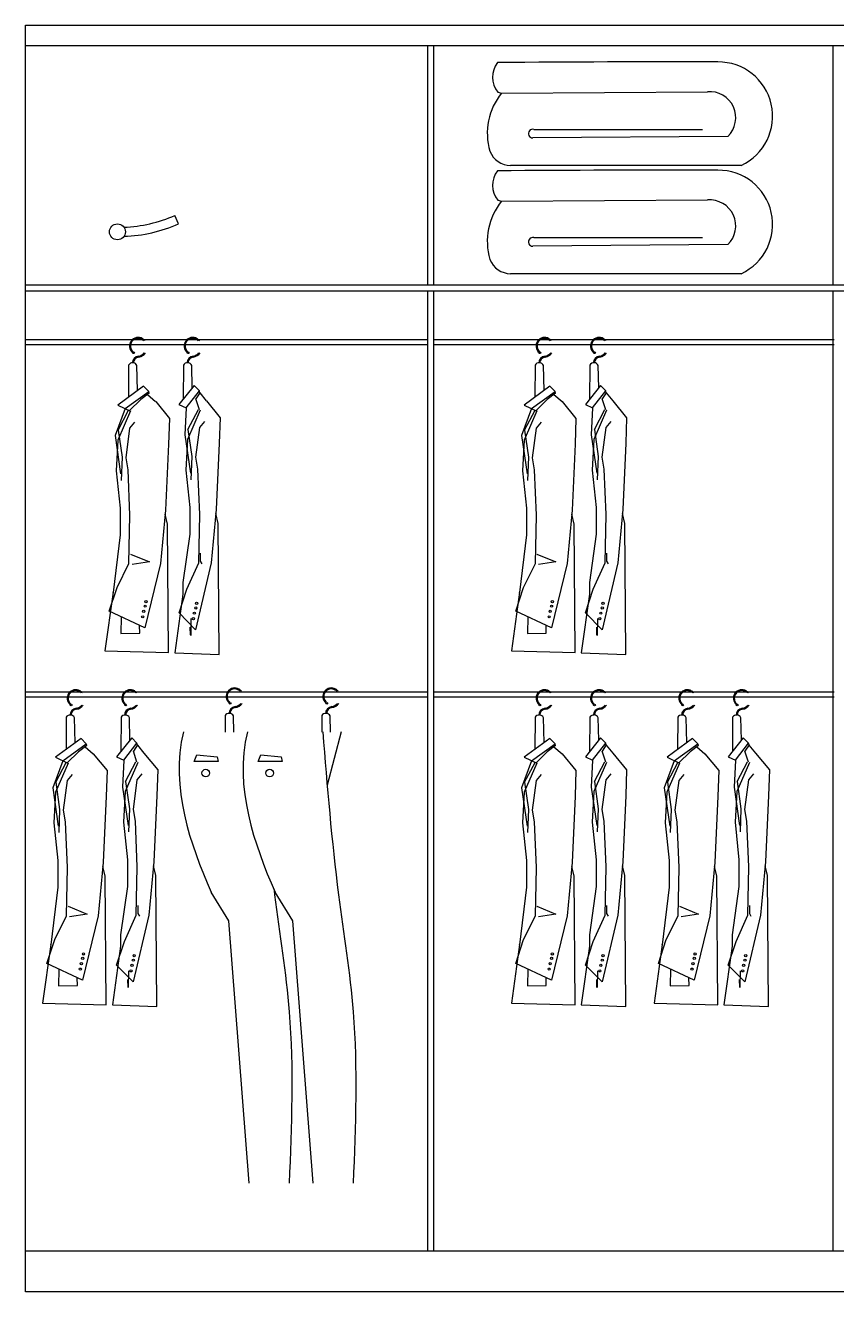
# Model space of a CAD drawing. Header units: millimetres. Extents: x 0 to 4012, y 0 to 2500.
# Drawn here: x 0 to 1601, y 0 to 2500 of the extents above; entities that cross this region are included whole.
import ezdxf

# ---------------------------------------------------------------- set-up
doc = ezdxf.new("R2010")
doc.units = ezdxf.units.MM
doc.layers.add('家私', color=2, linetype='Continuous')

msp = doc.modelspace()

# ---------------------------------------------------------------- linework, layer by layer
at = {"color": 7}
for p, q in [((0, 2500), (3200, 2500)), ((0, 0), (0, 2500)), ((0, 2460), (3200, 2460)), ((794, 1987.9), (794, 2460)), ((806, 1987.9), (806, 2460)), ((1594, 1987.9), (1594, 2460)), ((0, 1987.9), (3200, 1987.9)), ((0, 1975.9), (3200, 1975.9)), ((794, 80), (794, 1975.9)), ((806, 80), (806, 1975.9)), ((1594, 80), (1594, 1975.9)), ((0, 1879.6), (794, 1879.6)), ((806, 1879.6), (1596, 1879.6)), ((0, 1869.6), (794, 1869.6)), ((806, 1869.6), (1596, 1869.6)), ((203.8, 1829.3), (203.4, 1765.7)), ((221.5, 1779.1), (220.3, 1828.5)), ((311.9, 1829.3), (311.6, 1762.2)), ((329.5, 1784.5), (328.4, 1828.5)), ((1005.9, 1829.3), (1005.5, 1765.7)), ((1023.6, 1779.1), (1022.4, 1828.5)), ((1114, 1829.3), (1113.6, 1762.2)), ((1131.5, 1784.5), (1130.5, 1828.5)), ((233.1, 1787.6), (182.6, 1750.2)), ((196.9, 1743.5), (243.5, 1777.2)), ((233.1, 1787.6), (243.5, 1777.2)), ((244.4, 1773.5), (243.5, 1777.2)), ((333, 1788.9), (303, 1751.6)), ((317.3, 1744.9), (343.5, 1778.5)), ((333, 1788.9), (343.5, 1778.5)), ((344.4, 1774.8), (343.5, 1778.5)), ((1035.1, 1787.6), (984.6, 1750.2)), ((998.9, 1743.5), (1045.5, 1777.2)), ((1035.1, 1787.6), (1045.5, 1777.2)), ((1046.4, 1773.5), (1045.5, 1777.2)), ((1135.1, 1788.9), (1105.1, 1751.6)), ((1119.4, 1744.9), (1145.5, 1778.5)), ((1135.1, 1788.9), (1145.5, 1778.5)), ((1146.4, 1774.8), (1145.5, 1778.5)), ((182.6, 1750.2), (207.3, 1738.6)), ((205.8, 1739.3), (228, 1761.2)), ((244.4, 1773.5), (228, 1761.2)), ((241.1, 1771.1), (257.1, 1757.3)), ((257.2, 1757.3), (284.6, 1724.1)), ((303, 1751.6), (317.3, 1744.9)), ((344.4, 1774.8), (336.4, 1762.5)), ((343.4, 1740.6), (336.4, 1762.5)), ((344.2, 1774.6), (357, 1758.6)), ((357.2, 1758.6), (384.6, 1725.4)), ((984.6, 1750.2), (1009.3, 1738.6)), ((1007.9, 1739.3), (1030, 1761.2)), ((1046.4, 1773.5), (1030, 1761.2)), ((1043.2, 1771.1), (1059.1, 1757.3)), ((1059.3, 1757.3), (1086.6, 1724.1)), ((1105.1, 1751.6), (1119.4, 1744.9)), ((1146.4, 1774.8), (1138.5, 1762.5)), ((1145.5, 1740.6), (1138.5, 1762.5)), ((1146.3, 1774.6), (1159.1, 1758.6)), ((1159.3, 1758.6), (1186.6, 1725.4)), ((196.9, 1743.5), (177.1, 1690.2)), ((207.3, 1738.7), (182.4, 1681.2)), ((183.2, 1701.1), (203.8, 1740.2)), ((317.3, 1744.9), (314.8, 1691.5)), ((344.9, 1740.1), (320.1, 1682.6)), ((320.9, 1702.4), (341.4, 1741.6)), ((384.6, 1725.4), (382.6, 1674.8)), ((998.9, 1743.5), (979.2, 1690.2)), ((1009.4, 1738.7), (984.5, 1681.2)), ((985.3, 1701.1), (1005.8, 1740.2)), ((1119.4, 1744.9), (1116.8, 1691.5)), ((1147, 1740.1), (1122.1, 1682.6)), ((1122.9, 1702.4), (1143.5, 1741.6)), ((1186.6, 1725.4), (1184.7, 1674.8)), ((183.2, 1701.1), (190.8, 1647.3)), ((198.7, 1646.1), (206.5, 1704.6)), ((206.5, 1704.6), (216.2, 1716.3)), ((284.6, 1724.1), (282.6, 1673.4)), ((320.9, 1702.4), (328.5, 1648.6)), ((336.3, 1647.5), (344.1, 1706)), ((344.1, 1706), (353.9, 1717.6)), ((985.3, 1701.1), (992.9, 1647.3)), ((1000.7, 1646.1), (1008.5, 1704.6)), ((1008.5, 1704.6), (1018.3, 1716.3)), ((1086.6, 1724.1), (1084.7, 1673.4)), ((1122.9, 1702.4), (1130.5, 1648.6)), ((1138.4, 1647.5), (1146.2, 1706)), ((1146.2, 1706), (1155.9, 1717.6)), ((177.1, 1690.2), (188.1, 1614.4)), ((182.4, 1681.2), (179.2, 1620.8)), ((314.8, 1691.5), (325.7, 1615.8)), ((320.1, 1682.6), (316.8, 1622.1)), ((979.2, 1690.2), (990.1, 1614.4)), ((984.5, 1681.2), (981.2, 1620.8)), ((1116.8, 1691.5), (1127.8, 1615.8)), ((1122.1, 1682.6), (1118.8, 1622.1)), ((282.6, 1673.4), (276.8, 1542.8)), ((382.6, 1674.8), (376.8, 1544.1)), ((1084.7, 1673.4), (1078.8, 1542.8)), ((1184.7, 1674.8), (1178.8, 1544.1)), ((190.8, 1647.3), (189, 1601.6)), ((202.6, 1622.7), (198.7, 1646.1)), ((328.5, 1648.6), (326.6, 1603)), ((340.2, 1624.1), (336.3, 1647.5)), ((992.9, 1647.3), (991.1, 1601.6)), ((1004.6, 1622.7), (1000.7, 1646.1)), ((1130.5, 1648.6), (1128.7, 1603)), ((1142.3, 1624.1), (1138.4, 1647.5)), ((179.2, 1620.8), (187, 1546.7)), ((206.5, 1533), (202.6, 1622.7)), ((316.8, 1622.1), (324.6, 1548)), ((344.1, 1534.4), (340.2, 1624.1)), ((981.2, 1620.8), (989, 1546.7)), ((1008.5, 1533), (1004.6, 1622.7)), ((1118.8, 1622.1), (1126.7, 1548)), ((1146.2, 1534.4), (1142.3, 1624.1)), ((187, 1546.7), (187, 1494.1)), ((204.5, 1437.5), (206.5, 1533)), ((276.8, 1542.8), (267, 1437.5)), ((280.7, 1515.5), (276, 1534.8)), ((324.6, 1548), (324.6, 1495.4)), ((342.2, 1438.8), (344.1, 1534.4)), ((376.8, 1544.1), (367, 1438.8)), ((380.7, 1516.8), (376, 1536.1)), ((989, 1546.7), (989, 1494.1)), ((1006.6, 1437.5), (1008.5, 1533)), ((1078.8, 1542.8), (1069.1, 1437.5)), ((1082.7, 1515.5), (1078.1, 1534.8)), ((1126.7, 1548), (1126.7, 1495.4)), ((1144.2, 1438.8), (1146.2, 1534.4)), ((1178.8, 1544.1), (1169.1, 1438.8)), ((1182.7, 1516.8), (1178.1, 1536.1)), ((282.6, 1261.8), (280.7, 1515.5)), ((382.6, 1258.2), (380.7, 1516.8)), ((1084.7, 1261.8), (1082.7, 1515.5)), ((1184.7, 1258.2), (1182.7, 1516.8)), ((187, 1494.1), (173.3, 1380)), ((324.6, 1495.4), (310.9, 1399.9)), ((989, 1494.1), (975.4, 1380)), ((1126.7, 1495.4), (1113, 1399.9)), ((207.4, 1456.3), (245, 1440.7)), ((345, 1457.7), (345, 1442)), ((1009.4, 1456.3), (1047, 1440.7)), ((1147.1, 1457.7), (1147, 1442)), ((181.1, 1390.4), (204.5, 1437.5)), ((245, 1440.7), (210.5, 1435.7)), ((267, 1437.5), (236, 1310.3)), ((318.8, 1386.9), (342.2, 1438.8)), ((367, 1438.8), (336, 1306.8)), ((345, 1442), (348.1, 1437)), ((983.2, 1390.4), (1006.6, 1437.5)), ((1047, 1440.7), (1012.6, 1435.7)), ((1069.1, 1437.5), (1038, 1310.3)), ((1120.8, 1386.9), (1144.2, 1438.8)), ((1169.1, 1438.8), (1138, 1306.8)), ((1147, 1442), (1150.2, 1437)), ((173.3, 1380.7), (157.2, 1265)), ((165.7, 1343.5), (181.1, 1390.4)), ((173.3, 1380), (173.3, 1380.7)), ((310.9, 1377.1), (294.9, 1261.5)), ((303.3, 1339.9), (318.8, 1386.9)), ((310.9, 1399.9), (310.9, 1377.1)), ((975.4, 1380.7), (959.3, 1265)), ((967.8, 1343.5), (983.2, 1390.4)), ((975.4, 1380), (975.4, 1380.7)), ((1113, 1377.1), (1096.9, 1261.5)), ((1105.4, 1339.9), (1120.8, 1386.9)), ((1113, 1399.9), (1113, 1377.1)), ((236, 1310.3), (165.7, 1343.5)), ((189.3, 1332.4), (188.7, 1299.3)), ((336, 1306.8), (303.3, 1339.9)), ((326.9, 1328.8), (326.4, 1295.7)), ((1038, 1310.3), (967.8, 1343.5)), ((991.3, 1332.4), (990.8, 1299.3)), ((1138, 1306.8), (1105.4, 1339.9)), ((1129, 1328.8), (1128.4, 1295.7)), ((226, 1299.9), (225.5, 1315.3)), ((326, 1296.4), (325.5, 1311.7)), ((1028, 1299.9), (1027.6, 1315.3)), ((1128, 1296.4), (1127.6, 1311.7)), ((188.7, 1299.3), (226, 1299.9)), ((326.4, 1295.7), (326, 1296.4)), ((990.8, 1299.3), (1028, 1299.9)), ((1128.4, 1295.7), (1128, 1296.4)), ((157.2, 1265), (282.6, 1261.8)), ((294.9, 1261.5), (382.6, 1258.2)), ((959.3, 1265), (1084.7, 1261.8)), ((1096.9, 1261.5), (1184.7, 1258.2)), ((0, 1184.2), (794, 1184.2)), ((806, 1184.2), (1596, 1184.2)), ((0, 1174.2), (794, 1174.2)), ((806, 1174.2), (1596, 1174.2)), ((80.7, 1133.9), (80.3, 1070.3)), ((98.4, 1083.7), (97.2, 1133.2)), ((188.8, 1133.9), (188.4, 1066.8)), ((206.4, 1089.1), (205.3, 1133.2)), ((394.3, 1137.2), (394.1, 1104.4)), ((411.6, 1104.4), (410.8, 1136.5)), ((585.1, 1137.2), (584.9, 1104.4)), ((602.3, 1104.4), (601.6, 1136.5)), ((1005.9, 1133.9), (1005.5, 1070.3)), ((1023.6, 1083.7), (1022.4, 1133.2)), ((1114, 1133.9), (1113.6, 1066.8)), ((1131.5, 1089.1), (1130.5, 1133.2)), ((1287.5, 1133.9), (1287.2, 1070.3)), ((1305.2, 1083.7), (1304, 1133.2)), ((1395.7, 1133.9), (1395.3, 1066.8)), ((1413.2, 1089.1), (1412.2, 1133.2)), ((623.4, 1105.3), (595.6, 999.8)), ((109.9, 1092.2), (59.4, 1054.9)), ((73.7, 1048.1), (120.3, 1081.8)), ((121.2, 1078.1), (104.8, 1065.8)), ((109.9, 1092.2), (120.3, 1081.8)), ((118, 1075.7), (133.9, 1061.9)), ((121.2, 1078.1), (120.3, 1081.8)), ((209.9, 1093.6), (179.9, 1056.2)), ((194.2, 1049.5), (220.3, 1083.1)), ((209.9, 1093.6), (220.3, 1083.1)), ((221.2, 1079.5), (213.3, 1067.1)), ((221.2, 1079.5), (220.3, 1083.1)), ((221.1, 1079.2), (233.9, 1063.2)), ((1035.1, 1092.2), (984.6, 1054.9)), ((998.9, 1048.1), (1045.5, 1081.8)), ((1046.4, 1078.1), (1030, 1065.8)), ((1035.1, 1092.2), (1045.5, 1081.8)), ((1043.2, 1075.7), (1059.1, 1061.9)), ((1046.4, 1078.1), (1045.5, 1081.8)), ((1135.1, 1093.6), (1105.1, 1056.2)), ((1119.4, 1049.5), (1145.5, 1083.1)), ((1135.1, 1093.6), (1145.5, 1083.1)), ((1146.4, 1079.5), (1138.5, 1067.1)), ((1146.4, 1079.5), (1145.5, 1083.1)), ((1146.3, 1079.2), (1159.1, 1063.2)), ((1316.8, 1092.2), (1266.3, 1054.9)), ((1280.6, 1048.1), (1327.2, 1081.8)), ((1328.1, 1078.1), (1311.7, 1065.8)), ((1316.8, 1092.2), (1327.2, 1081.8)), ((1324.9, 1075.7), (1340.8, 1061.9)), ((1328.1, 1078.1), (1327.2, 1081.8)), ((1416.8, 1093.6), (1386.8, 1056.2)), ((1401.1, 1049.5), (1427.2, 1083.1)), ((1416.8, 1093.6), (1427.2, 1083.1)), ((1428.1, 1079.5), (1420.1, 1067.1)), ((1428.1, 1079.5), (1427.2, 1083.1)), ((1428, 1079.2), (1440.8, 1063.2)), ((59.4, 1054.9), (84.1, 1043.2)), ((82.7, 1043.9), (104.8, 1065.8)), ((134.1, 1061.9), (161.4, 1028.7)), ((179.9, 1056.2), (194.2, 1049.5)), ((220.3, 1045.2), (213.3, 1067.1)), ((234.1, 1063.2), (261.4, 1030.1)), ((333.2, 1046.5), (338.4, 1059.6)), ((338.4, 1059.6), (378.8, 1055.7)), ((378.8, 1055.7), (380.3, 1046.5)), ((459.4, 1046.5), (464.7, 1059.6)), ((464.7, 1059.6), (505, 1055.7)), ((505, 1055.7), (506.6, 1046.5)), ((984.6, 1054.9), (1009.3, 1043.2)), ((1007.9, 1043.9), (1030, 1065.8)), ((1059.3, 1061.9), (1086.6, 1028.7)), ((1105.1, 1056.2), (1119.4, 1049.5)), ((1145.5, 1045.2), (1138.5, 1067.1)), ((1159.3, 1063.2), (1186.6, 1030.1)), ((1266.3, 1054.9), (1291, 1043.2)), ((1289.5, 1043.9), (1311.7, 1065.8)), ((1340.9, 1061.9), (1368.3, 1028.7)), ((1386.8, 1056.2), (1401.1, 1049.5)), ((1427.2, 1045.2), (1420.1, 1067.1)), ((1440.9, 1063.2), (1468.3, 1030.1)), ((73.7, 1048.1), (54, 994.8)), ((84.2, 1043.3), (59.3, 985.8)), ((60.1, 1005.7), (80.7, 1044.9)), ((161.4, 1028.7), (159.5, 978)), ((194.2, 1049.5), (191.6, 996.2)), ((221.8, 1044.7), (196.9, 987.2)), ((197.7, 1007.1), (218.3, 1046.2)), ((261.4, 1030.1), (259.5, 979.4)), ((380.3, 1046.5), (333.2, 1046.5)), ((506.6, 1046.5), (459.4, 1046.5)), ((998.9, 1048.1), (979.2, 994.8)), ((1009.4, 1043.3), (984.5, 985.8)), ((985.3, 1005.7), (1005.8, 1044.9)), ((1086.6, 1028.7), (1084.7, 978)), ((1119.4, 1049.5), (1116.8, 996.2)), ((1147, 1044.7), (1122.1, 987.2)), ((1122.9, 1007.1), (1143.5, 1046.2)), ((1186.6, 1030.1), (1184.7, 979.4)), ((1280.6, 1048.1), (1260.9, 994.8)), ((1291, 1043.3), (1266.2, 985.8)), ((1267, 1005.7), (1287.5, 1044.9)), ((1368.3, 1028.7), (1366.4, 978)), ((1401.1, 1049.5), (1398.5, 996.2)), ((1428.7, 1044.7), (1403.8, 987.2)), ((1404.6, 1007.1), (1425.2, 1046.2)), ((1468.3, 1030.1), (1466.3, 979.4)), ((60.1, 1005.7), (67.7, 951.9)), ((75.5, 950.7), (83.4, 1009.2)), ((83.4, 1009.2), (93.1, 1020.9)), ((197.7, 1007.1), (205.3, 953.2)), ((213.2, 952.1), (221, 1010.6)), ((221, 1010.6), (230.7, 1022.3)), ((985.3, 1005.7), (992.9, 951.9)), ((1000.7, 950.7), (1008.5, 1009.2)), ((1008.5, 1009.2), (1018.3, 1020.9)), ((1122.9, 1007.1), (1130.5, 953.2)), ((1138.4, 952.1), (1146.2, 1010.6)), ((1146.2, 1010.6), (1155.9, 1022.3)), ((1267, 1005.7), (1274.6, 951.9)), ((1282.4, 950.7), (1290.2, 1009.2)), ((1290.2, 1009.2), (1300, 1020.9)), ((1404.6, 1007.1), (1412.2, 953.2)), ((1420, 952.1), (1427.8, 1010.6)), ((1427.8, 1010.6), (1437.6, 1022.3)), ((54, 994.8), (65, 919)), ((59.3, 985.8), (56, 925.4)), ((159.5, 978), (153.6, 847.4)), ((191.6, 996.2), (202.6, 920.4)), ((196.9, 987.2), (193.7, 926.7)), ((259.5, 979.4), (253.6, 848.7)), ((979.2, 994.8), (990.1, 919)), ((984.5, 985.8), (981.2, 925.4)), ((1084.7, 978), (1078.8, 847.4)), ((1116.8, 996.2), (1127.8, 920.4)), ((1122.1, 987.2), (1118.8, 926.7)), ((1184.7, 979.4), (1178.8, 848.7)), ((1260.9, 994.8), (1271.8, 919)), ((1266.2, 985.8), (1262.9, 925.4)), ((1366.4, 978), (1360.5, 847.4)), ((1398.5, 996.2), (1409.4, 920.4)), ((1403.8, 987.2), (1400.5, 926.7)), ((1466.3, 979.4), (1460.5, 848.7)), ((67.7, 951.9), (65.9, 906.3)), ((79.4, 927.3), (75.5, 950.7)), ((205.3, 953.2), (203.5, 907.6)), ((217.1, 928.7), (213.2, 952.1)), ((992.9, 951.9), (991.1, 906.3)), ((1004.6, 927.3), (1000.7, 950.7)), ((1130.5, 953.2), (1128.7, 907.6)), ((1142.3, 928.7), (1138.4, 952.1)), ((1274.6, 951.9), (1272.7, 906.3)), ((1286.3, 927.3), (1282.4, 950.7)), ((1412.2, 953.2), (1410.4, 907.6)), ((1423.9, 928.7), (1420, 952.1)), ((56, 925.4), (63.8, 851.3)), ((83.4, 837.7), (79.4, 927.3)), ((193.7, 926.7), (201.5, 852.6)), ((221, 839), (217.1, 928.7)), ((981.2, 925.4), (989, 851.3)), ((1008.5, 837.7), (1004.6, 927.3)), ((1118.8, 926.7), (1126.7, 852.6)), ((1146.2, 839), (1142.3, 928.7)), ((1262.9, 925.4), (1270.7, 851.3)), ((1290.2, 837.7), (1286.3, 927.3)), ((1400.5, 926.7), (1408.3, 852.6)), ((1427.8, 839), (1423.9, 928.7)), ((63.8, 851.3), (63.8, 798.7)), ((201.5, 852.6), (201.5, 800)), ((989, 851.3), (989, 798.7)), ((1126.7, 852.6), (1126.7, 800)), ((1270.7, 851.3), (1270.7, 798.7)), ((1408.3, 852.6), (1408.3, 800)), ((81.4, 742.1), (83.4, 837.7)), ((153.6, 847.4), (143.9, 742.1)), ((157.5, 820.1), (152.9, 839.4)), ((219, 743.5), (221, 839)), ((253.6, 848.7), (243.9, 743.5)), ((257.5, 821.4), (252.9, 840.7)), ((1006.6, 742.1), (1008.5, 837.7)), ((1078.8, 847.4), (1069.1, 742.1)), ((1082.7, 820.1), (1078.1, 839.4)), ((1144.2, 743.5), (1146.2, 839)), ((1178.8, 848.7), (1169.1, 743.5)), ((1182.7, 821.4), (1178.1, 840.7)), ((1288.3, 742.1), (1290.2, 837.7)), ((1360.5, 847.4), (1350.7, 742.1)), ((1364.4, 820.1), (1359.8, 839.4)), ((1425.9, 743.5), (1427.8, 839)), ((1460.5, 848.7), (1450.7, 743.5)), ((1464.4, 821.4), (1459.8, 840.7)), ((159.5, 566.4), (157.5, 820.1)), ((201.5, 800), (187.8, 704.5)), ((259.5, 562.8), (257.5, 821.4)), ((1084.7, 566.4), (1082.7, 820.1)), ((1126.7, 800), (1113, 704.5)), ((1184.7, 562.8), (1182.7, 821.4)), ((1366.4, 566.4), (1364.4, 820.1)), ((1408.3, 800), (1394.7, 704.5)), ((1466.3, 562.8), (1464.4, 821.4)), ((63.8, 798.7), (50.2, 684.6)), ((401.8, 732), (366.5, 788.8)), ((528.1, 732), (492.7, 788.8)), ((989, 798.7), (975.4, 684.6)), ((1270.7, 798.7), (1257, 684.6)), ((84.2, 761), (121.9, 745.3)), ((221.9, 762.3), (221.8, 746.6)), ((1009.4, 761), (1047, 745.3)), ((1147.1, 762.3), (1147, 746.6)), ((1291.1, 761), (1328.7, 745.3)), ((1428.7, 762.3), (1428.7, 746.6)), ((58, 695.1), (81.4, 742.1)), ((121.9, 745.3), (87.4, 740.3)), ((143.9, 742.1), (112.8, 614.9)), ((195.6, 691.5), (219, 743.5)), ((243.9, 743.5), (212.8, 611.4)), ((221.8, 746.6), (225, 741.6)), ((441.5, 214.3), (401.8, 732)), ((567.8, 214.3), (528.1, 732)), ((983.2, 695.1), (1006.6, 742.1)), ((1047, 745.3), (1012.6, 740.3)), ((1069.1, 742.1), (1038, 614.9)), ((1120.8, 691.5), (1144.2, 743.5)), ((1169.1, 743.5), (1138, 611.4)), ((1147, 746.6), (1150.2, 741.6)), ((1264.9, 695.1), (1288.3, 742.1)), ((1328.7, 745.3), (1294.2, 740.3)), ((1350.7, 742.1), (1319.7, 614.9)), ((1402.5, 691.5), (1425.9, 743.5)), ((1450.7, 743.5), (1419.7, 611.4)), ((1428.7, 746.6), (1431.9, 741.6)), ((0, 80), (0, 720)), ((187.8, 704.5), (187.8, 681.8)), ((1113, 704.5), (1113, 681.8)), ((1394.7, 704.5), (1394.7, 681.8)), ((0, 80), (0, 680)), ((50.2, 685.3), (34.1, 569.7)), ((42.6, 648.1), (58, 695.1)), ((50.2, 684.6), (50.2, 685.3)), ((187.8, 681.8), (171.7, 566.1)), ((180.2, 644.5), (195.6, 691.5)), ((975.4, 685.3), (959.3, 569.7)), ((967.8, 648.1), (983.2, 695.1)), ((975.4, 684.6), (975.4, 685.3)), ((1113, 681.8), (1096.9, 566.1)), ((1105.4, 644.5), (1120.8, 691.5)), ((1257, 685.3), (1241, 569.7)), ((1249.4, 648.1), (1264.9, 695.1)), ((1257, 684.6), (1257, 685.3)), ((1394.7, 681.8), (1378.6, 566.1)), ((1387.1, 644.5), (1402.5, 691.5)), ((0, 130), (0, 630)), ((112.8, 614.9), (42.6, 648.1)), ((66.1, 637), (65.6, 603.9)), ((212.8, 611.4), (180.2, 644.5)), ((203.8, 633.4), (203.2, 600.3)), ((1038, 614.9), (967.8, 648.1)), ((991.3, 637), (990.8, 603.9)), ((1138, 611.4), (1105.4, 644.5)), ((1129, 633.4), (1128.4, 600.3)), ((1319.7, 614.9), (1249.4, 648.1)), ((1273, 637), (1272.5, 603.9)), ((1419.7, 611.4), (1387.1, 644.5)), ((1410.6, 633.4), (1410.1, 600.3)), ((65.6, 603.9), (102.9, 604.5)), ((102.9, 604.5), (102.4, 619.9)), ((202.8, 601), (202.4, 616.3)), ((203.2, 600.3), (202.8, 601)), ((990.8, 603.9), (1028, 604.5)), ((1028, 604.5), (1027.6, 619.9)), ((1128, 601), (1127.6, 616.3)), ((1128.4, 600.3), (1128, 601)), ((1272.5, 603.9), (1309.7, 604.5)), ((1309.7, 604.5), (1309.3, 619.9)), ((1409.7, 601), (1409.2, 616.3)), ((1410.1, 600.3), (1409.7, 601)), ((34.1, 569.7), (159.5, 566.4)), ((171.7, 566.1), (259.5, 562.8)), ((959.3, 569.7), (1084.7, 566.4)), ((1096.9, 566.1), (1184.7, 562.8)), ((1241, 569.7), (1366.4, 566.4)), ((1378.6, 566.1), (1466.3, 562.8)), ((4012, 80), (0, 80)), ((2500, 0), (0, 0))]:
    msp.add_line(p, q, dxfattribs=at)
for centre, radius in [((213.4, 1853.6), 1.77), ((321.1, 1853.6), 1.77), ((1015.5, 1853.6), 1.77), ((1123.2, 1853.6), 1.77), ((236.4, 1353.3), 2.19), ((237.9, 1362.2), 2.19), ((336.4, 1349.8), 2.19), ((337.9, 1358.7), 2.19), ((1038.4, 1353.3), 2.19), ((1040, 1362.2), 2.19), ((1138.4, 1349.8), 2.19), ((1140, 1358.7), 2.19), ((231.7, 1332.2), 2.19), ((233.7, 1343.1), 2.19), ((331.7, 1328.6), 2.19), ((333.7, 1339.5), 2.19), ((1033.7, 1332.2), 2.19), ((1035.7, 1343.1), 2.19), ((1133.7, 1328.6), 2.19), ((1135.7, 1339.5), 2.19), ((90.3, 1158.2), 1.77), ((198, 1158.2), 1.77), ((404, 1161.5), 1.77), ((594.7, 1161.5), 1.77), ((1015.5, 1158.2), 1.77), ((1123.2, 1158.2), 1.77), ((1297.2, 1158.2), 1.77), ((1404.8, 1158.2), 1.77), ((356, 1023.8), 7.6), ((482.2, 1023.8), 7.6), ((113.2, 657.9), 2.19), ((114.8, 666.8), 2.19), ((213.2, 654.4), 2.19), ((214.8, 663.3), 2.19), ((1038.4, 657.9), 2.19), ((1040, 666.8), 2.19), ((1138.4, 654.4), 2.19), ((1140, 663.3), 2.19), ((1320.1, 657.9), 2.19), ((1321.7, 666.8), 2.19), ((1420.1, 654.4), 2.19), ((1421.6, 663.3), 2.19), ((108.6, 636.8), 2.19), ((110.6, 647.7), 2.19), ((208.6, 633.3), 2.19), ((210.6, 644.1), 2.19), ((1033.7, 636.8), 2.19), ((1035.7, 647.7), 2.19), ((1133.7, 633.3), 2.19), ((1135.7, 644.1), 2.19), ((1315.4, 636.8), 2.19), ((1317.4, 647.7), 2.19), ((1415.4, 633.3), 2.19), ((1417.4, 644.1), 2.19)]:
    msp.add_circle(centre, radius, dxfattribs=at)
for centre, radius, start, end in [((222.5, 1867), 16.8, 58.8889, 230.4094), ((222.5, 1867), 14.9, 58.8889, 230.4094), ((221.1, 1864.6), 17.7, 46.2084, 58.8889), ((221.1, 1864.6), 19.6, 40.831, 58.8889), ((330.2, 1867), 16.8, 58.8889, 230.4094), ((330.2, 1867), 14.9, 58.8889, 230.4094), ((328.7, 1864.6), 17.7, 46.2084, 58.8889), ((328.7, 1864.6), 19.6, 40.831, 58.8889), ((1024.6, 1867), 16.8, 58.8889, 230.4094), ((1024.6, 1867), 14.9, 58.8889, 230.4094), ((1023.1, 1864.6), 17.7, 46.2084, 58.8889), ((1023.1, 1864.6), 19.6, 40.831, 58.8889), ((1132.2, 1867), 16.8, 58.8889, 230.4094), ((1132.2, 1867), 14.9, 58.8889, 230.4094), ((1130.8, 1864.6), 17.7, 46.2084, 58.8889), ((1130.8, 1864.6), 19.6, 40.831, 58.8889), ((221.1, 1864.6), 17.7, 278.1438, 320.7311), ((221.1, 1864.6), 19.6, 278.1438, 325.0188), ((328.7, 1864.6), 17.7, 278.1438, 320.7311), ((328.7, 1864.6), 19.6, 278.1438, 325.0188), ((1023.1, 1864.6), 17.7, 278.1438, 320.7311), ((1023.1, 1864.6), 19.6, 278.1438, 325.0188), ((1130.8, 1864.6), 17.7, 278.1438, 320.7311), ((1130.8, 1864.6), 19.6, 278.1438, 325.0188), ((211.9, 1824.7), 9.24, 24.2419, 150.7783), ((225.7, 1832.5), 14.7, 98.1438, 177.8717), ((225.7, 1832.5), 12.8, 98.1438, 177.7449), ((320, 1824.7), 9.24, 24.2419, 150.7783), ((333.3, 1832.5), 14.7, 98.1438, 177.8717), ((333.3, 1832.5), 12.8, 98.1438, 177.7449), ((1013.9, 1824.7), 9.24, 24.2419, 150.7783), ((1027.7, 1832.5), 14.7, 98.1438, 177.8717), ((1027.7, 1832.5), 12.8, 98.1438, 177.7449), ((1122.1, 1824.7), 9.24, 24.2419, 150.7783), ((1135.4, 1832.5), 14.7, 98.1438, 177.8717), ((1135.4, 1832.5), 12.8, 98.1438, 177.7449), ((99.4, 1171.6), 16.8, 58.8889, 230.4094), ((99.4, 1171.6), 14.9, 58.8889, 230.4094), ((97.9, 1169.2), 17.7, 46.2084, 58.8889), ((97.9, 1169.2), 19.6, 40.831, 58.8889), ((207.1, 1171.6), 16.8, 58.8889, 230.4094), ((207.1, 1171.6), 14.9, 58.8889, 230.4094), ((205.6, 1169.2), 17.7, 46.2084, 58.8889), ((205.6, 1169.2), 19.6, 40.831, 58.8889), ((413, 1175), 16.8, 58.8889, 230.4094), ((413, 1175), 14.9, 58.8889, 230.4094), ((411.6, 1172.6), 17.7, 46.2084, 58.8889), ((411.6, 1172.6), 19.6, 40.831, 58.8889), ((603.8, 1175), 16.8, 58.8889, 230.4094), ((603.8, 1175), 14.9, 58.8889, 230.4094), ((602.3, 1172.6), 17.7, 46.2084, 58.8889), ((602.3, 1172.6), 19.6, 40.831, 58.8889), ((1024.6, 1171.6), 16.8, 58.8889, 230.4094), ((1024.6, 1171.6), 14.9, 58.8889, 230.4094), ((1023.1, 1169.2), 17.7, 46.2084, 58.8889), ((1023.1, 1169.2), 19.6, 40.831, 58.8889), ((1132.2, 1171.6), 16.8, 58.8889, 230.4094), ((1132.2, 1171.6), 14.9, 58.8889, 230.4094), ((1130.8, 1169.2), 17.7, 46.2084, 58.8889), ((1130.8, 1169.2), 19.6, 40.831, 58.8889), ((1306.2, 1171.6), 16.8, 58.8889, 230.4094), ((1306.2, 1171.6), 14.9, 58.8889, 230.4094), ((1304.8, 1169.2), 17.7, 46.2084, 58.8889), ((1304.8, 1169.2), 19.6, 40.831, 58.8889), ((1413.9, 1171.6), 16.8, 58.8889, 230.4094), ((1413.9, 1171.6), 14.9, 58.8889, 230.4094), ((1412.5, 1169.2), 17.7, 46.2084, 58.8889), ((1412.5, 1169.2), 19.6, 40.831, 58.8889), ((102.5, 1137.2), 14.7, 98.1438, 177.8717), ((97.9, 1169.2), 17.7, 278.1438, 320.7311), ((97.9, 1169.2), 19.6, 278.1438, 325.0188), ((210.2, 1137.2), 14.7, 98.1438, 177.8717), ((205.6, 1169.2), 17.7, 278.1438, 320.7311), ((205.6, 1169.2), 19.6, 278.1438, 325.0188), ((416.2, 1140.5), 14.7, 98.1438, 177.8717), ((416.2, 1140.5), 12.8, 98.1438, 177.7449), ((411.6, 1172.6), 17.7, 278.1438, 320.7311), ((411.6, 1172.6), 19.6, 278.1438, 325.0188), ((606.9, 1140.5), 14.7, 98.1438, 177.8717), ((606.9, 1140.5), 12.8, 98.1438, 177.7449), ((602.3, 1172.6), 17.7, 278.1438, 320.7311), ((602.3, 1172.6), 19.6, 278.1438, 325.0188), ((1027.7, 1137.2), 14.7, 98.1438, 177.8717), ((1023.1, 1169.2), 17.7, 278.1438, 320.7311), ((1023.1, 1169.2), 19.6, 278.1438, 325.0188), ((1135.4, 1137.2), 14.7, 98.1438, 177.8717), ((1130.8, 1169.2), 17.7, 278.1438, 320.7311), ((1130.8, 1169.2), 19.6, 278.1438, 325.0188), ((1309.4, 1137.2), 14.7, 98.1438, 177.8717), ((1304.8, 1169.2), 17.7, 278.1438, 320.7311), ((1304.8, 1169.2), 19.6, 278.1438, 325.0188), ((1417.1, 1137.2), 14.7, 98.1438, 177.8717), ((1412.5, 1169.2), 17.7, 278.1438, 320.7311), ((1412.5, 1169.2), 19.6, 278.1438, 325.0188), ((88.7, 1129.4), 9.24, 24.2419, 150.7783), ((102.5, 1137.2), 12.8, 98.1438, 177.7449), ((196.9, 1129.4), 9.24, 24.2419, 150.7783), ((210.2, 1137.2), 12.8, 98.1438, 177.7449), ((402.4, 1132.7), 9.24, 24.2419, 150.7783), ((593.1, 1132.7), 9.24, 24.2419, 150.7783), ((1013.9, 1129.4), 9.24, 24.2419, 150.7783), ((1027.7, 1137.2), 12.8, 98.1438, 177.7449), ((1122.1, 1129.4), 9.24, 24.2419, 150.7783), ((1135.4, 1137.2), 12.8, 98.1438, 177.7449), ((1295.6, 1129.4), 9.24, 24.2419, 150.7783), ((1309.4, 1137.2), 12.8, 98.1438, 177.7449), ((1403.7, 1129.4), 9.24, 24.2419, 150.7783), ((1417.1, 1137.2), 12.8, 98.1438, 177.7449)]:
    msp.add_arc(centre, radius, start, end, dxfattribs=at)
for points in [[(311.9, 1105.3), (285.6, 994.6), (325.4, 883.9), (366.5, 788.8)], [(438.1, 1105.3), (411.8, 994.6), (451.6, 883.9), (492.7, 788.8)]]:
    msp.add_open_spline(points, degree=3, dxfattribs=at)
msp.add_spline([(586.9, 1105.3), (618.1, 783.3), (646.9, 552.7), (646.9, 214.3)], degree=3, dxfattribs=at)
msp.add_open_spline([(490.5, 793.9), (490.9, 790.4), (501.2, 709.9), (532.9, 518.2), (525.2, 327.4), (520.7, 214.3)], degree=3, knots=[386.240323, 386.240323, 386.240323, 386.240323, 399.459727, 686.334632, 1104.083658, 1104.083658, 1104.083658, 1104.083658], dxfattribs=at)
at = {"layer": '家私', "color": 7}
for p, q in [((932.2, 2368.3), (939.8, 2366.4)), ((939.8, 2366.4), (1346, 2369)), ((1386.4, 2280.7), (1001.4, 2277.7)), ((1003.4, 2294.6), (1336.6, 2294.6)), ((1412.4, 2223.4), (957.7, 2223.4)), ((932.2, 2154.6), (939.8, 2152.7)), ((939.8, 2152.7), (1346, 2155.3)), ((302.4, 2108.4), (295, 2124.8)), ((1003.4, 2080.9), (1336.6, 2080.9)), ((1386.4, 2067), (1001.4, 2064)), ((1412.4, 2009.7), (957.7, 2009.7))]:
    msp.add_line(p, q, dxfattribs=at)
msp.add_circle((181.7, 2092.4), 15.7, dxfattribs=at)
for centre, radius, start, end in [((969.6, 2397.8), 47.7, 143.1809, 218.2472), ((1271.6, -39453.4), 41881.2, 89.87023, 90.46534), ((1367.5, 2320.6), 107.1, 294.8344, 90.5457), ((1036.8, 2287.2), 125.2, 140.7813, 196.5816), ((1350.3, 2317.5), 51.6, 314.4132, 94.7681), ((1001.3, 2286.3), 8.59, 75.823, 270.7467), ((957.7, 2267.2), 43.8, 201.025, 270), ((969.6, 2184.1), 47.7, 143.1809, 218.2472), ((1271.6, -39667.1), 41881.2, 89.87023, 90.46534), ((1367.5, 2106.9), 107.1, 294.8344, 90.5457), ((1036.8, 2073.6), 125.2, 140.7813, 196.5816), ((1350.3, 2103.9), 51.6, 314.4132, 94.7681), ((186.1, 2366.9), 265.5, 271.8197, 294.2226), ((186.1, 2366.9), 283.5, 271.7314, 294.2226), ((1001.3, 2072.6), 8.59, 75.823, 270.7467), ((957.7, 2053.5), 43.8, 201.025, 270)]:
    msp.add_arc(centre, radius, start, end, dxfattribs=at)

doc.saveas('drawing.dxf')
